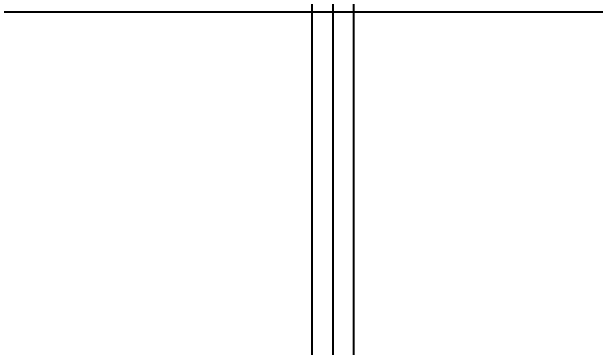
# Model space of a CAD drawing. Header units: millimetres. Extents: x 5544 to 245194, y -610088 to 30375.
# Drawn here: x 69388 to 71048, y 7224 to 8180 of the extents above; entities that cross this region are included whole.
import ezdxf
from ezdxf.lldxf.tags import DXFTag

# ---------------------------------------------------------------- set-up
doc = ezdxf.new("R2010")
doc.units = ezdxf.units.MM
for name, color, linetype in [('0-중심선', 1, 'CENTER'), ('15', 15, 'Continuous'), ('5', 5, 'Continuous'), ('A-CEN', 22, 'Continuous')]:
    doc.layers.add(name, color=color, linetype=linetype)
doc.styles.add('ROMAND', font='gulim.ttc', dxfattribs={"oblique": 15})
tags = doc.linetypes.add('CENTER', pattern=[2, 1.25, -0.25, 0.25, -0.25]).pattern_tags.tags
tags[10:11] = [DXFTag(74, 4), DXFTag(75, 0), DXFTag(340, '0'), DXFTag(46, 1.0), DXFTag(50, 0.0), DXFTag(44, 0.0), DXFTag(45, 0.0)]
tags[8:9] = [DXFTag(74, 4), DXFTag(75, 0), DXFTag(340, '0'), DXFTag(46, 1.0), DXFTag(50, 0.0), DXFTag(44, 0.0), DXFTag(45, 0.0)]
tags[6:7] = [DXFTag(74, 4), DXFTag(75, 0), DXFTag(340, '0'), DXFTag(46, 1.0), DXFTag(50, 0.0), DXFTag(44, 0.0), DXFTag(45, 0.0)]
tags[4:5] = [DXFTag(74, 4), DXFTag(75, 0), DXFTag(340, '0'), DXFTag(46, 1.0), DXFTag(50, 0.0), DXFTag(44, 0.0), DXFTag(45, 0.0)]
doc.dimstyles.new('DIM-A-002-단면', dxfattribs={"dimscale": 330, "dimtxt": 1, "dimasz": 0.4, "dimexe": 0.2, "dimexo": 0.3, "dimgap": 0.4, "dimtad": 1, "dimdec": 0, "dimtxsty": 'ROMAND', "dimcen": 0, "dimclrd": 15, "dimclre": 15, "dimclrt": 3, "dimadec": 0, "dimazin": 0, "dimtfac": 1, "dimtmove": 0, "dimatfit": 3, "dimfxl": 1, "dimarcsym": 0})

# ---------------------------------------------------------------- blocks, each defined once
blk = doc.blocks.new('*D2918')
at = {"layer": '15', "color": 15, "lineweight": -2, "ltscale": 600}
for p, q in [((65662.2, 8179.6), (61908.5, 8179.6)), ((61974.5, -1688.4), (61974.5, 8047.6)), ((74305.7, -1820.4), (61908.5, -1820.4))]:
    blk.add_line(p, q, dxfattribs=at)
at = {"layer": '15', "color": 15}
for points in [[(61996.5, 8047.6), (61952.5, 8047.6), (61974.5, 8179.6)], [(61952.5, -1688.4), (61996.5, -1688.4), (61974.5, -1820.4)]]:
    blk.add_solid(points, dxfattribs=at)
at = {"layer": 'Defpoints', "color": 0}
for p in [(61974.5, 8179.6), (65761.2, 8179.6), (74404.7, -1820.4)]:
    blk.add_point(p, dxfattribs=at)
at = {"layer": '15', "color": 3, "ltscale": 600, "insert": (61672.7, 3179.6), "char_height": 330, "attachment_point": 5, "rotation": 90, "style": 'ROMAND'}
blk.add_mtext('TRAVEL 10000', dxfattribs=at)

msp = doc.modelspace()

# ---------------------------------------------------------------- linework, layer by layer
at = {"layer": '0-중심선', "ltscale": 600}
msp.add_line((70301.5, 17979.6), (70301.5, -2520.4), dxfattribs=at)
at = {"layer": '5'}
msp.add_lwpolyline([(70361.5, 17979.6), (70241.5, 17979.6), (70241.5, -2520.4), (70361.5, -2520.4), (70361.5, 17979.6)], dxfattribs=at)
at = {"layer": 'A-CEN'}
msp.add_line((64878.7, 8179.6), (74404.7, 8179.6), dxfattribs=at)

# ---------------------------------------------------------------- dimensions: what is measured, and where the dimension line sits
at = {"layer": '15', "ltscale": 600}
dim = msp.add_linear_dim(base=(61974.5, 8179.6), p1=(74404.7, -1820.4), p2=(65761.2, 8179.6), angle=90, text='TRAVEL <>', dimstyle='DIM-A-002-단면', dxfattribs=at)
dim.commit()
dim.dimension.update_dxf_attribs({"geometry": '*D2918', "text_midpoint": (61672.7, 3179.6)})

doc.saveas('drawing.dxf')
